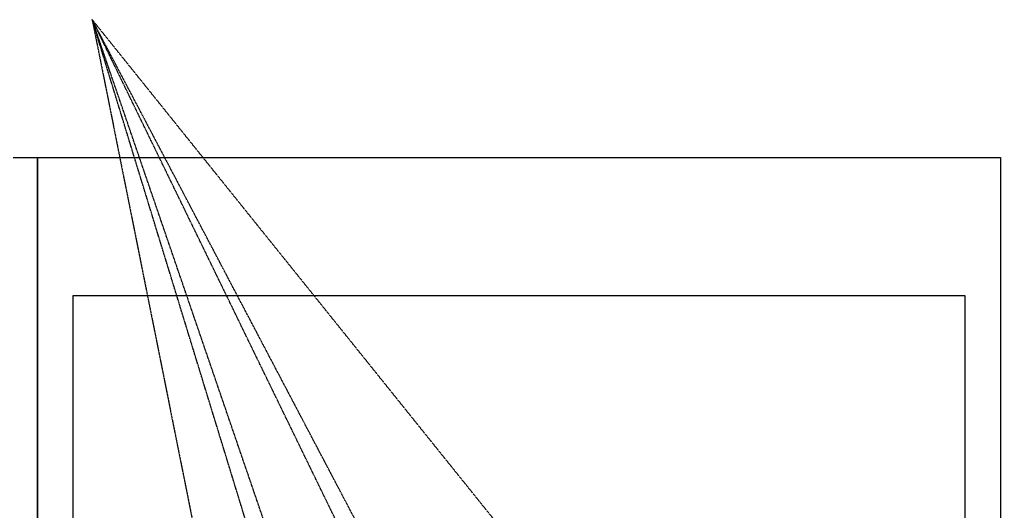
# Model space of a CAD drawing. Header units: millimetres. Extents: x 262481 to 2519995, y -394348 to 364571.
# Drawn here: x 2217495 to 2519995, y 212825 to 364571 of the extents above; entities that cross this region are included whole.
import ezdxf

# ---------------------------------------------------------------- set-up
doc = ezdxf.new("R2010")
doc.units = ezdxf.units.MM
doc.header["$LTSCALE"] = 65
doc.linetypes.add('XS-기초$0$HID', pattern=[2.3, 1.5, -0.8])
doc.layers.add('XS-기초$0$0106', color=30, linetype='XS-기초$0$HID', plot=False)
doc.layers.add('XS-기초$0$DEFPOINT', color=144, linetype='Continuous', plot=False)

msp = doc.modelspace()

# ---------------------------------------------------------------- linework, layer by layer
at = {"layer": 'XS-기초$0$0106'}
for p, q in [((2239870.6, 364570.9), (2297040.1, 79032.9)), ((2324308.1, 89004.1), (2239870.6, 364570.9)), ((2349075.9, 140173.5), (2239870.6, 364570.9)), ((2348170.5, 48454.4), (2239870.6, 364570.9)), ((2414040.9, 33322.8), (2239870.6, 364570.9)), ((2398691.5, 166909), (2239870.6, 364570.9))]:
    msp.add_line(p, q, dxfattribs=at)
at = {"layer": 'XS-기초$0$DEFPOINT'}
for points in [[(1925995.4, -98527.7), (1925995.4, 321972.3), (2222995.4, 321972.3), (2222995.4, -98527.7)], [(2222995.4, -98527.7), (2222995.4, 321972.3), (2519995.4, 321972.3), (2519995.4, -98527.7)], [(2233995.4, -85527.7), (2233995.4, 279472.3), (2508995.4, 279472.3), (2508995.4, -85527.7)]]:
    msp.add_lwpolyline(points, close=True, dxfattribs=at)

doc.saveas('drawing.dxf')
